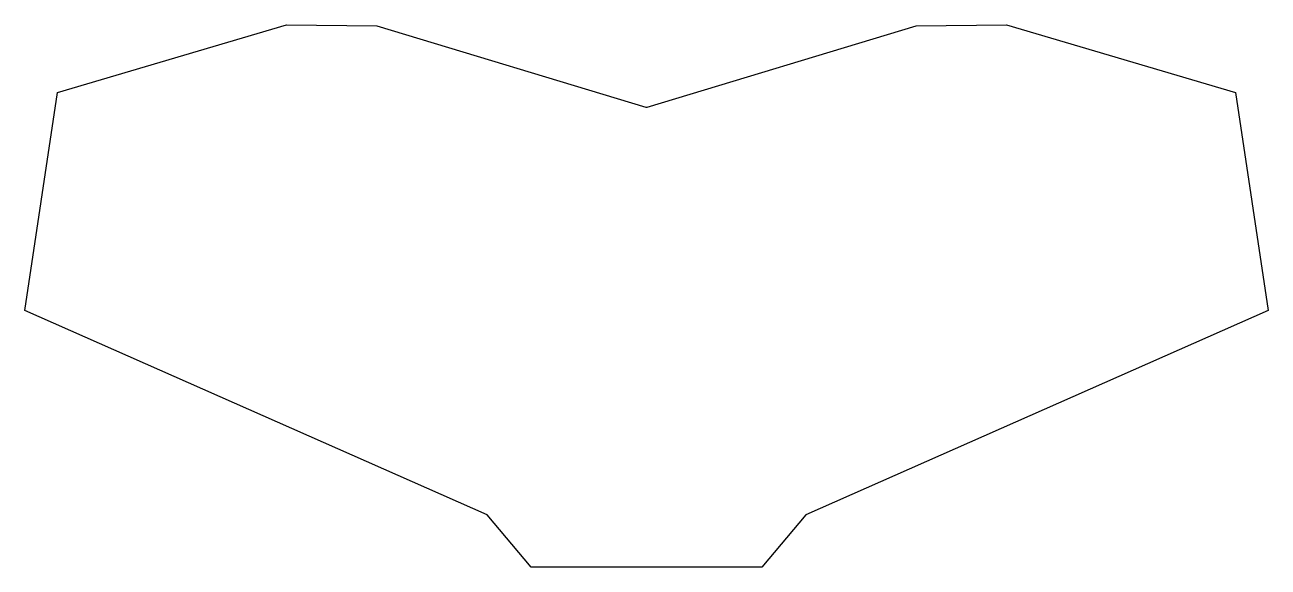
# Model space of a CAD drawing. Header units: millimetres. Extents: x -22 to 290, y -64 to 72.
import ezdxf

# ---------------------------------------------------------------- set-up
doc = ezdxf.new("R2010")
doc.units = ezdxf.units.MM

msp = doc.modelspace()

# ---------------------------------------------------------------- linework, layer by layer
for p, q in [((-13.75, 55.14), (43.8, 72.15)), ((43.8, 72.15), (66.44, 71.87)), ((66.44, 71.87), (133.93, 51.46)), ((134.33, 51.46), (201.82, 71.87)), ((201.82, 71.87), (224.47, 72.15)), ((224.47, 72.15), (282.01, 55.14)), ((-21.92, 0.5), (-13.75, 55.14)), ((282.01, 55.14), (290.18, 0.5)), ((133.93, 51.46), (134.33, 51.46)), ((94.15, -50.83), (-21.92, 0.5)), ((290.18, 0.5), (174.11, -50.83)), ((105.21, -63.94), (94.15, -50.83)), ((174.11, -50.83), (163.05, -63.94)), ((163.05, -63.94), (105.21, -63.94))]:
    msp.add_line(p, q)

doc.saveas('drawing.dxf')
